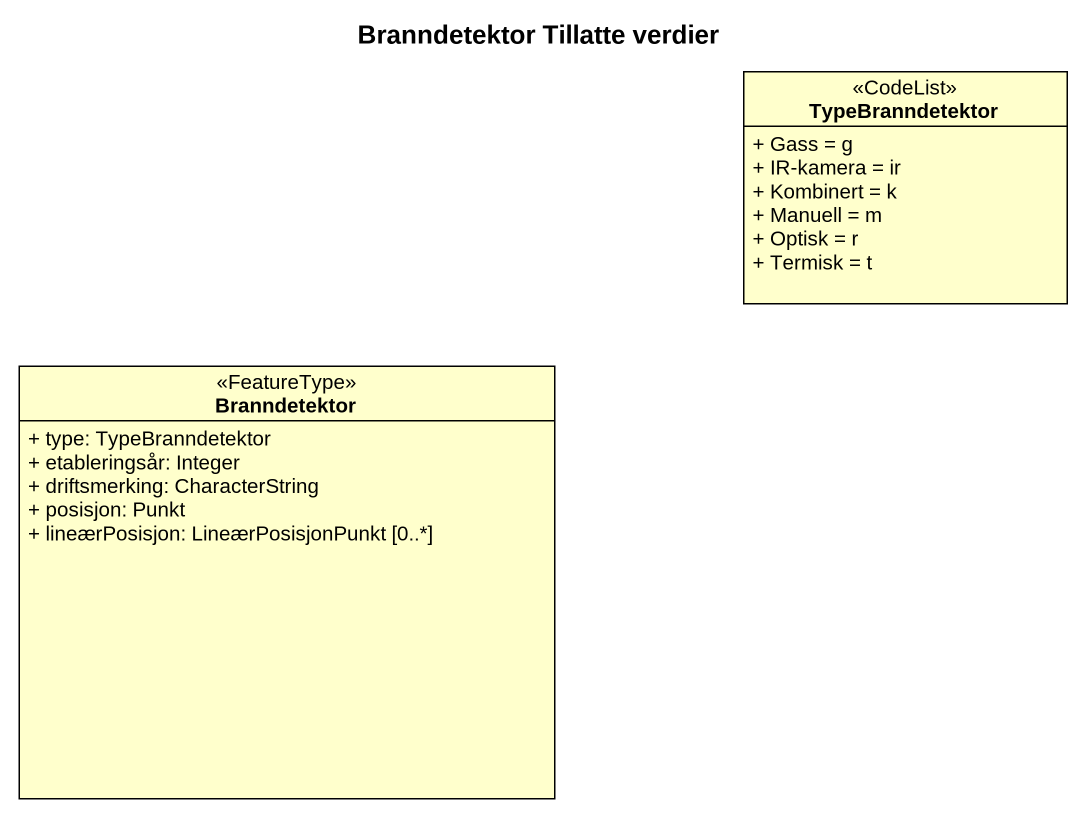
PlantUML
@startuml
title Branndetektor Tillatte verdier
hide circle
hide empty members
skinparam classAttributeIconSize 0
class TypeBranndetektor <<CodeList>> {
  + Gass = g
  + IR-kamera = ir
  + Kombinert = k
  + Manuell = m
  + Optisk = r
  + Termisk = t
}
class Branndetektor <<FeatureType>> {
  + type: TypeBranndetektor
  + etableringsår: Integer
  + driftsmerking: CharacterString
  + posisjon: Punkt
  + lineærPosisjon: LineærPosisjonPunkt [0..*]
}
@enduml
